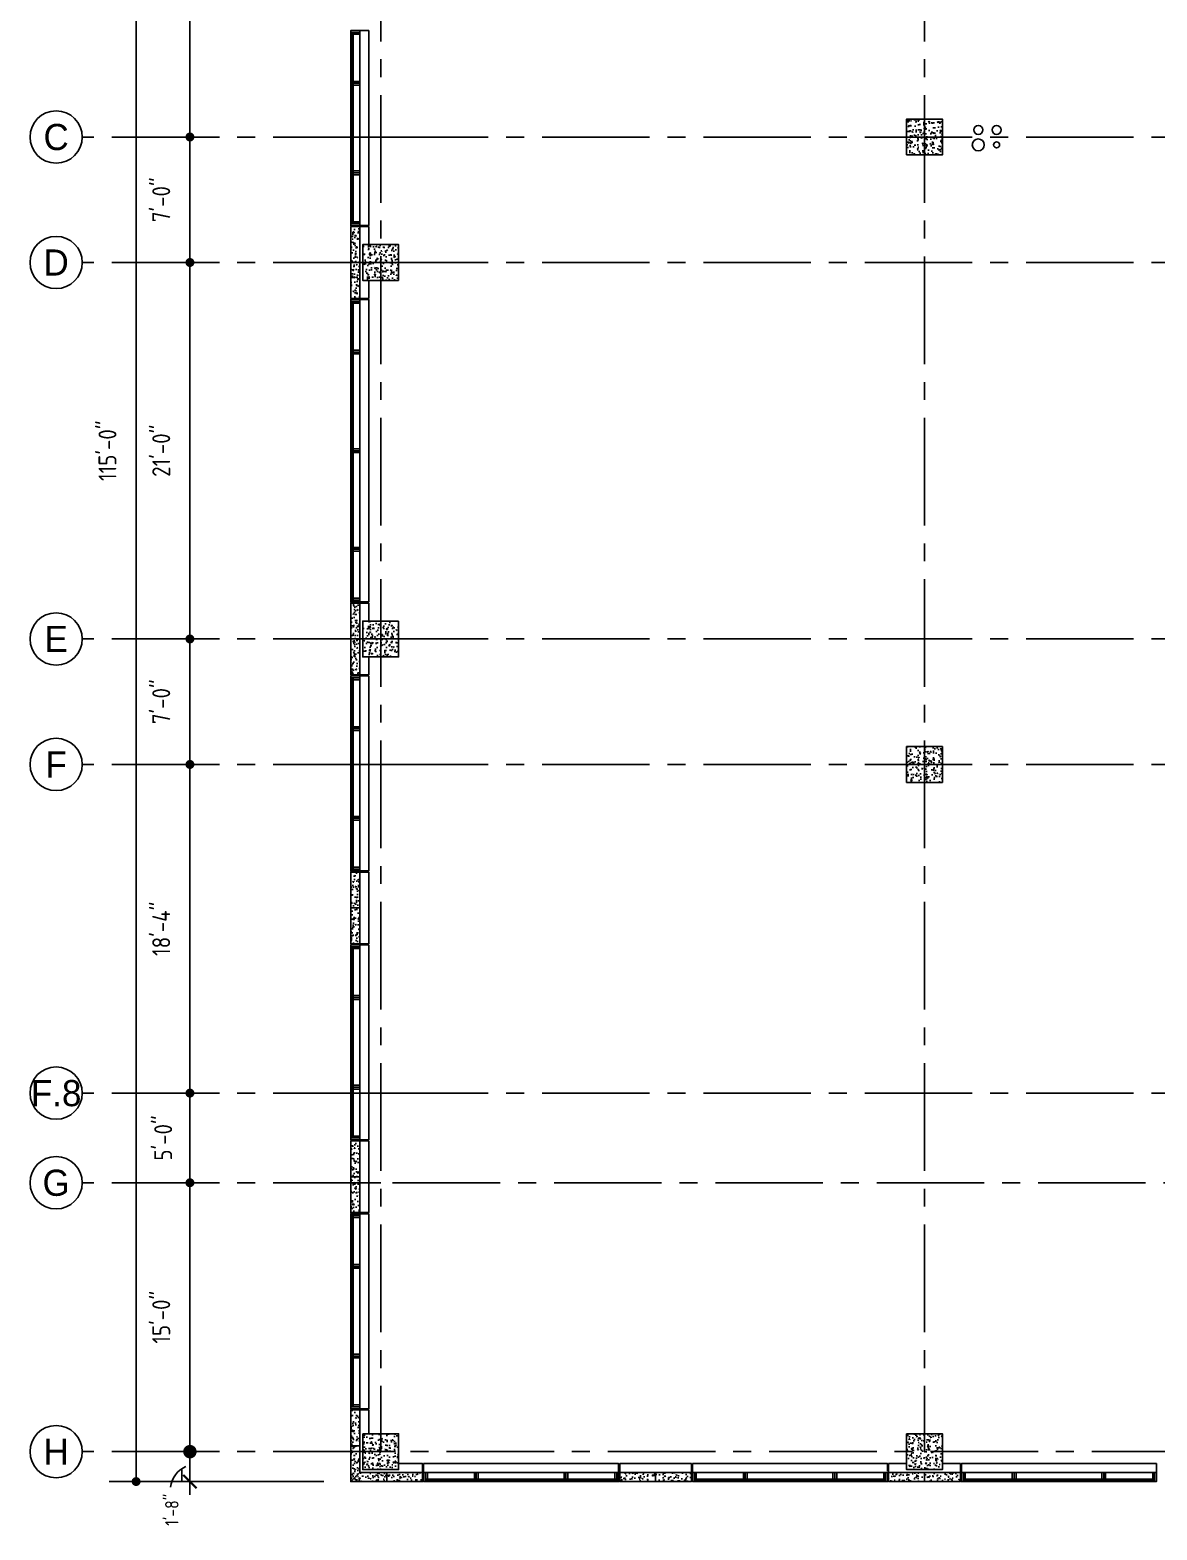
# Model space of a CAD drawing. Header units: inches. Extents: x 2920 to 9107, y 1541 to 7121.
# Drawn here: x 2920 to 3675, y 5278 to 6282 of the extents above; entities that cross this region are included whole.
import ezdxf
from ezdxf.enums import TextEntityAlignment as Align

# ---------------------------------------------------------------- set-up
doc = ezdxf.new("R2010")
doc.units = ezdxf.units.IN
doc.header["$LTSCALE"] = 96
doc.header["$MEASUREMENT"] = 0
doc.header["$PDSIZE"] = 1.5
doc.linetypes.add('CENTER2', pattern=[1.125, 0.75, -0.125, 0.125, -0.125])
doc.layers.get('0').update_dxf_attribs({"color": 60, "linetype": 'CONTINUOUS'})
doc.layers.get('DEFPOINTS').update_dxf_attribs({"linetype": 'CONTINUOUS'})
for name, color, linetype in [('A-SYMB', 4, 'CONTINUOUS'), ('A_0_BLDGRD', 35, 'CENTER2'), ('A_0_CONST', 11, 'CONTINUOUS'), ('A_0_DIMGRD', 9, 'CENTER2'), ('A_0_DIMTXT_MAIN', 4, 'CONTINUOUS'), ('A_1-7_COL', 7, 'CONTINUOUS'), ('A_1-7_COL_H', 6, 'CONTINUOUS'), ('A_1-7_CW_MULL', 2, 'CONTINUOUS'), ('A_1-7_CW_PC', 2, 'CONTINUOUS'), ('A_1-7_CW_PC_H', 6, 'CONTINUOUS'), ('A_1-7_CW_SILL', 9, 'CONTINUOUS'), ('A_1-8_COL', 7, 'CONTINUOUS'), ('A_1-8_COL_H', 6, 'CONTINUOUS'), ('A_1-8_CW_GLASS', 1, 'CONTINUOUS'), ('A_1-8_CW_GYP', 2, 'CONTINUOUS'), ('A_1-8_CW_MULL', 2, 'CONTINUOUS'), ('A_1-8_CW_PC', 2, 'CONTINUOUS'), ('A_1-8_CW_PC_H', 6, 'CONTINUOUS'), ('A_1-8_CW_SILL', 9, 'CONTINUOUS'), ('A_1-8_SLEEVE', 9, 'CONTINUOUS'), ('A_2-7_CW_GLASS', 1, 'CONTINUOUS'), ('A_2-7_CW_MULL', 2, 'CONTINUOUS'), ('A_2-7_CW_SILL', 9, 'CONTINUOUS'), ('A_2-8_CW_GLASS', 1, 'CONTINUOUS'), ('A_2-8_CW_GYP', 2, 'CONTINUOUS'), ('A_2-8_CW_MULL', 2, 'CONTINUOUS'), ('A_2-8_CW_SILL', 9, 'CONTINUOUS'), ('PR-BLRW', 95, 'CONTINUOUS')]:
    doc.layers.add(name, color=color, linetype=linetype)
doc.styles.add('ARCHITXT', font='architxt.shx')
doc.styles.add('C-GOTHIC', font='GOTHIC.TTF', dxfattribs={"width": 0.9})
doc.dimstyles.new('DOT', dxfattribs={"dimscale": 192, "dimtxt": 0.0625, "dimasz": 0.03125, "dimexe": 0.09375, "dimexo": 0.09375, "dimgap": 0.0625, "dimtad": 1, "dimdec": 4, "dimzin": 3, "dimdsep": 46, "dimlunit": 4, "dimtxsty": 'ARCHITXT', "dimblk1": 'DOT', "dimblk2": 'DOT', "dimsah": 1, "dimcen": 0, "dimdle": 0.125, "dimclrd": 256, "dimclre": 256, "dimclrt": 256, "dimadec": 0, "dimazin": 0, "dimtfac": 1, "dimtdec": 4, "dimtmove": 2, "dimatfit": 3, "dimfxl": 1, "dimtolj": 1, "dimtzin": 3, "dimarcsym": 0})
doc.dimstyles.new('TICKDOT', dxfattribs={"dimscale": 96, "dimtxt": 0.09375, "dimasz": 0.09375, "dimexe": 0.125, "dimexo": 0.0625, "dimgap": 0.0625, "dimtad": 1, "dimdec": 6, "dimzin": 3, "dimdsep": 46, "dimlunit": 4, "dimtxsty": 'ARCHITXT', "dimblk1": 'ARCHTICK', "dimblk2": 'DOT', "dimsah": 1, "dimcen": 0.0625, "dimdle": 0.0625, "dimclrd": 256, "dimclre": 256, "dimclrt": 256, "dimadec": 0, "dimazin": 0, "dimtfac": 1, "dimtdec": 5, "dimtmove": 2, "dimatfit": 3, "dimldrblk": 'ARCHTICK', "dimfxl": 1, "dimfrac": 2, "dimtolj": 1, "dimtzin": 3, "dimarcsym": 0})

# ---------------------------------------------------------------- blocks, each defined once
blk = doc.blocks.new('COL_1-8_24X24')
at = {"layer": 'A_1-8_COL_H'}
h = blk.add_hatch(dxfattribs=at)
h.set_pattern_fill('AR-CONC,_I', color=256, style=2)
h.set_pattern_definition([(50, (-6180, -6718.462), (7.172602, -0.6275213), [0.75, -8.25]), (355, (-6180, -6718.462), (-1.3875133, 7.5219213), [0.6, -6.6]), (100.4514, (-6179.402, -6718.5144), (5.785094, 6.8943954), [0.637402, -7.011421]), (46.1842, (-6180, -6716.462), (10.6724105, -1.65519), [1.125, -12.375]), (96.6356, (-6179.111, -6716.6), (9.346627, 9.741179), [0.956103, -10.51713]), (351.1842, (-6180, -6716.462), (9.34662, 9.741186), [0.9, -9.9]), (21, (-6179, -6716.962), (5.9690705, -4.026189), [0.75, -8.25]), (326, (-6179, -6716.962), (2.4331533, 7.2515005), [0.6, -6.6]), (71.4514, (-6178.5026, -6717.2976), (8.4022263, 3.225305), [0.637402, -7.011421]), (37.5, (-6180, -6718.462), (0.12159855, 3.32893854), [0, -6.52, 0, -6.7, 0, -6.625]), (7.5, (-6180, -6718.462), (2.6306954, 3.9441171), [0, -3.82, 0, -6.37, 0, -2.525]), (327.5, (-6182.23, -6718.462), (5.3382244, -0.2255487), [0, -2.5, 0, -7.8, 0, -10.35]), (317.5, (-6183.23, -6718.462), (5.8318617, 1.0010498), [0, -3.25, 0, -5.18, 0, -7.35])])
h.paths.add_polyline_path([(-12, -12), (12, -12), (12, 12), (-12, 12)])
at = {"layer": 'A_0_CONST'}
blk.add_point((0, 0), dxfattribs=at)
at = {"layer": 'A_1-8_COL'}
blk.add_lwpolyline([(-12, -12), (12, -12), (12, 12), (-12, 12)], close=True, dxfattribs=at)
blk = doc.blocks.new('MUL_1-8_EX1')
at = {"layer": 'A_0_CONST'}
blk.add_line((0, 0), (0, -6), dxfattribs=at)
at = {"layer": 'A_1-8_CW_MULL'}
blk.add_lwpolyline([(0.5, -1.5), (1.25, -1.5), (1.25, -6), (-1.25, -6), (-1.25, -1.5), (-0.5, -1.5), (-0.5, -0.5), (-1.25, -0.5), (-1.25, 0), (1.25, 0), (1.25, -0.5), (0.5, -0.5)], close=True, dxfattribs=at)
blk = doc.blocks.new('MUL_1-8_EX2')
at = {"layer": 'A_0_CONST'}
blk.add_line((0, 0), (0, -6), dxfattribs=at)
at = {"layer": 'A_1-8_CW_MULL'}
blk.add_lwpolyline([(-1.25, -6), (-1.25, 0), (1.25, 0), (1.25, -0.5), (0.5, -0.5), (0.5, -1.5), (1.25, -1.5), (1.25, -6)], close=True, dxfattribs=at)
blk = doc.blocks.new('PRE_1-8_COL1')
at = {"layer": 'A_1-8_CW_PC_H'}
h = blk.add_hatch(dxfattribs=at)
h.set_pattern_fill('AR-CONC', color=256, style=0)
h.set_pattern_definition([(50, (-5100, -6744), (7.172602, -0.6275213), [0.75, -8.25]), (355, (-5100, -6744), (-1.3875133, 7.5219213), [0.6, -6.6]), (100.4514, (-5099.402, -6744.052), (5.785094, 6.8943954), [0.637402, -7.011421]), (46.1842, (-5100, -6742), (10.6724105, -1.65519), [1.125, -12.375]), (96.6356, (-5099.111, -6742.138), (9.346627, 9.741179), [0.956103, -10.51713]), (351.1842, (-5100, -6742), (9.34662, 9.741186), [0.9, -9.9]), (21, (-5099, -6742.5), (5.9690705, -4.026189), [0.75, -8.25]), (326, (-5099, -6742.5), (2.433153, 7.2515005), [0.6, -6.6]), (71.4514, (-5098.5026, -6742.8355), (8.4022263, 3.225305), [0.637402, -7.011421]), (37.5, (-5100, -6744), (0.12159855, 3.3289385), [0, -6.52, 0, -6.7, 0, -6.625]), (7.5, (-5100, -6744), (2.6306954, 3.9441171), [0, -3.82, 0, -6.37, 0, -2.525]), (327.5, (-5102.23, -6744), (5.3382244, -0.2255487), [0, -2.5, 0, -7.8, 0, -10.35]), (317.5, (-5103.23, -6744), (5.8318617, 1.0010498), [0, -3.25, 0, -5.18, 0, -7.35])])
h.paths.add_polyline_path([(-24, -6), (24, -6), (24, 0), (-24, 0)])
at = {"layer": 'A_0_CONST'}
blk.add_line((0, 0), (0, -6), dxfattribs=at)
at = {"layer": 'A_1-8_CW_PC'}
blk.add_lwpolyline([(-24, -6), (24, -6), (24, 0), (-24, 0)], close=True, dxfattribs=at)
blk = doc.blocks.new('MUL_1-7_EX2')
at = {"layer": 'A_0_CONST'}
blk.add_line((0, 0), (0, -6), dxfattribs=at)
at = {"layer": 'A_1-7_CW_MULL'}
blk.add_lwpolyline([(-1.25, -6), (-1.25, 0), (1.25, 0), (1.25, -0.5), (0.5, -0.5), (0.5, -1.5), (1.25, -1.5), (1.25, -6)], close=True, dxfattribs=at)
blk = doc.blocks.new('MUL_1-7_EX1')
at = {"layer": 'A_0_CONST'}
blk.add_line((0, 0), (0, -6), dxfattribs=at)
at = {"layer": 'A_1-7_CW_MULL'}
blk.add_lwpolyline([(-0.5, -1.5), (-1.25, -1.5), (-1.25, -6), (1.25, -6), (1.25, -1.5), (0.5, -1.5), (0.5, -0.5), (1.25, -0.5), (1.25, 0), (-1.25, 0), (-1.25, -0.5), (-0.5, -0.5)], close=True, dxfattribs=at)
blk = doc.blocks.new('PRE_1-7_COL1')
at = {"layer": 'A_1-7_CW_PC_H'}
h = blk.add_hatch(dxfattribs=at)
h.set_pattern_fill('AR-CONC', color=256, style=0)
h.set_pattern_definition([(50, (-5100, -6744), (7.172602, -0.6275213), [0.75, -8.25]), (355, (-5100, -6744), (-1.3875133, 7.5219213), [0.6, -6.6]), (100.4514, (-5099.402, -6744.052), (5.785094, 6.8943954), [0.637402, -7.011421]), (46.1842, (-5100, -6742), (10.6724105, -1.65519), [1.125, -12.375]), (96.6356, (-5099.111, -6742.138), (9.346627, 9.741179), [0.956103, -10.51713]), (351.1842, (-5100, -6742), (9.34662, 9.741186), [0.9, -9.9]), (21, (-5099, -6742.5), (5.9690705, -4.026189), [0.75, -8.25]), (326, (-5099, -6742.5), (2.433153, 7.2515005), [0.6, -6.6]), (71.4514, (-5098.5026, -6742.8355), (8.4022263, 3.225305), [0.637402, -7.011421]), (37.5, (-5100, -6744), (0.12159855, 3.3289385), [0, -6.52, 0, -6.7, 0, -6.625]), (7.5, (-5100, -6744), (2.6306954, 3.9441171), [0, -3.82, 0, -6.37, 0, -2.525]), (327.5, (-5102.23, -6744), (5.3382244, -0.2255487), [0, -2.5, 0, -7.8, 0, -10.35]), (317.5, (-5103.23, -6744), (5.8318617, 1.0010498), [0, -3.25, 0, -5.18, 0, -7.35])])
h.paths.add_polyline_path([(-24, -6), (24, -6), (24, 0), (-24, 0)])
at = {"layer": 'A_0_CONST'}
blk.add_line((0, 0), (0, -6), dxfattribs=at)
at = {"layer": 'A_1-7_CW_PC'}
blk.add_lwpolyline([(-24, -6), (24, -6), (24, 0), (-24, 0)], close=True, dxfattribs=at)
blk = doc.blocks.new('COL_1-7_24X24')
at = {"layer": 'A_1-7_COL_H'}
h = blk.add_hatch(dxfattribs=at)
h.set_pattern_fill('AR-CONC,_I', color=256, style=2)
h.set_pattern_definition([(130, (6180, -6718.462), (-7.172602, -0.6275213), [0.75, -8.25]), (185, (6180, -6718.462), (1.3875133, 7.5219213), [0.6, -6.6]), (79.5486, (6179.402, -6718.5144), (-5.785094, 6.8943954), [0.637402, -7.011421]), (133.8158, (6180, -6716.462), (-10.6724105, -1.65519), [1.125, -12.375]), (83.3644, (6179.111, -6716.6), (-9.346627, 9.741179), [0.956103, -10.51713]), (188.8158, (6180, -6716.462), (-9.34662, 9.741186), [0.9, -9.9]), (159, (6179, -6716.962), (-5.9690705, -4.026189), [0.75, -8.25]), (214, (6179, -6716.962), (-2.4331533, 7.2515005), [0.6, -6.6]), (108.5486, (6178.5026, -6717.2976), (-8.4022263, 3.225305), [0.637402, -7.011421]), (142.5, (6180, -6718.462), (-0.12159855, 3.32893854), [0, -6.52, 0, -6.7, 0, -6.625]), (172.5, (6180, -6718.462), (-2.6306954, 3.9441171), [0, -3.82, 0, -6.37, 0, -2.525]), (212.5, (6182.23, -6718.462), (-5.3382244, -0.2255487), [0, -2.5, 0, -7.8, 0, -10.35]), (222.5, (6183.23, -6718.462), (-5.8318617, 1.0010498), [0, -3.25, 0, -5.18, 0, -7.35])])
h.paths.add_polyline_path([(12, -12), (-12, -12), (-12, 12), (12, 12)])
at = {"layer": 'A_0_CONST'}
blk.add_point((0, 0), dxfattribs=at)
at = {"layer": 'A_1-7_COL'}
blk.add_lwpolyline([(12, -12), (-12, -12), (-12, 12), (12, 12)], close=True, dxfattribs=at)
blk = doc.blocks.new('PRE_1-7_COL2')
at = {"layer": 'A_1-7_CW_PC_H'}
h = blk.add_hatch(dxfattribs=at)
h.set_pattern_fill('AR-CONC', color=256, angle=90, style=0)
h.set_pattern_definition([(140, (-4476, -6744), (0.6275213, 7.172602), [0.75, -8.25]), (85, (-4476, -6744), (-7.5219213, -1.3875133), [0.6, -6.6]), (190.4514, (-4475.948, -6743.402), (-6.8943954, 5.785094), [0.637402, -7.011421]), (136.1842, (-4478, -6744), (1.65519, 10.6724105), [1.125, -12.375]), (186.6356, (-4477.862, -6743.111), (-9.741179, 9.346627), [0.956103, -10.51713]), (81.1842, (-4478, -6744), (-9.741186, 9.34662), [0.9, -9.9]), (111, (-4477.5, -6743), (4.026189, 5.9690705), [0.75, -8.25]), (56, (-4477.5, -6743), (-7.2515005, 2.433153), [0.6, -6.6]), (161.4514, (-4477.1645, -6742.5026), (-3.225305, 8.402226), [0.637402, -7.011421]), (127.5, (-4476, -6744), (-3.3289385, 0.12159855), [0, -6.52, 0, -6.7, 0, -6.625]), (97.5, (-4476, -6744), (-3.9441171, 2.6306954), [0, -3.82, 0, -6.37, 0, -2.525]), (57.5, (-4476, -6746.23), (0.2255487, 5.3382244), [0, -2.5, 0, -7.8, 0, -10.35]), (47.5, (-4476, -6747.23), (-1.0010498, 5.8318617), [0, -3.25, 0, -5.18, 0, -7.35])])
h.paths.add_polyline_path([(6, -48), (6, -6), (48, -6), (48, 0), (0, 0), (0, -48)])
at = {"layer": 'A_0_CONST'}
for p, q in [((6, -6), (0, 0)), ((24, 0), (24, -6)), ((0, -24), (6, -24))]:
    blk.add_line(p, q, dxfattribs=at)
at = {"layer": 'A_1-7_CW_PC'}
blk.add_lwpolyline([(6, -48), (6, -6), (48, -6), (48, 0), (0, 0), (0, -48)], close=True, dxfattribs=at)
blk = doc.blocks.new('MUL_2-8_EX1')
at = {"layer": 'A_0_CONST'}
blk.add_line((0, 0), (0, -6), dxfattribs=at)
at = {"layer": 'A_2-8_CW_MULL'}
blk.add_lwpolyline([(-0.5, -1.5), (-1.25, -1.5), (-1.25, -6), (1.25, -6), (1.25, -1.5), (0.5, -1.5), (0.5, -0.5), (1.25, -0.5), (1.25, 0), (-1.25, 0), (-1.25, -0.5), (-0.5, -0.5)], close=True, dxfattribs=at)
blk = doc.blocks.new('MUL_2-8_EX2')
at = {"layer": 'A_0_CONST'}
blk.add_line((0, 0), (0, -6), dxfattribs=at)
at = {"layer": 'A_2-8_CW_MULL'}
blk.add_lwpolyline([(-1.25, -6), (-1.25, 0), (1.25, 0), (1.25, -0.5), (0.5, -0.5), (0.5, -1.5), (1.25, -1.5), (1.25, -6)], close=True, dxfattribs=at)
blk = doc.blocks.new('MUL_2-7_EX1')
at = {"layer": 'A_0_CONST'}
blk.add_line((0, 0), (0, -6), dxfattribs=at)
at = {"layer": 'A_2-7_CW_MULL'}
blk.add_lwpolyline([(-0.5, -1.5), (-1.25, -1.5), (-1.25, -6), (1.25, -6), (1.25, -1.5), (0.5, -1.5), (0.5, -0.5), (1.25, -0.5), (1.25, 0), (-1.25, 0), (-1.25, -0.5), (-0.5, -0.5)], close=True, dxfattribs=at)
blk = doc.blocks.new('MUL_2-7_EX2')
at = {"layer": 'A_0_CONST'}
blk.add_line((0, 0), (0, -6), dxfattribs=at)
at = {"layer": 'A_2-7_CW_MULL'}
blk.add_lwpolyline([(-1.25, -6), (-1.25, 0), (1.25, 0), (1.25, -0.5), (0.5, -0.5), (0.5, -1.5), (1.25, -1.5), (1.25, -6)], close=True, dxfattribs=at)
blk = doc.blocks.new('_DOT')
at = {"color": 0, "linetype": 'ByBlock'}
blk.add_line((-0.5, 0), (-1, 0), dxfattribs=at)
at = {"color": 0, "linetype": 'ByBlock', "const_width": 0.5}
blk.add_lwpolyline([(-0.25, 0, 1), (0.25, 0, 1)], format="xyb", close=True, dxfattribs=at)
blk = doc.blocks.new('*D34')
at = {"layer": 'A_0_DIMTXT_MAIN', "lineweight": -2, "transparency": 16777216}
blk.add_line((3027.3, 5504), (3027.3, 5336), dxfattribs=at)
at = {"layer": 'DEFPOINTS', "color": 0, "transparency": 16777216}
for p in [(3027.3, 5510), (3027.3, 5330), (3027.3, 5330)]:
    blk.add_point(p, dxfattribs=at)
at = {"layer": 'A_0_DIMTXT_MAIN', "lineweight": -2, "transparency": 16777216, "xscale": 6, "yscale": 6, "zscale": 6}
for p, rotation in [((3027.3, 5510), 90), ((3027.3, 5330), 270)]:
    blk.add_blockref('_DOT', p, dxfattribs=dict(at, rotation=rotation))
at = {"layer": 'A_0_DIMTXT_MAIN', "transparency": 16777216, "insert": (3008.1, 5420), "char_height": 12, "attachment_point": 5, "rotation": 90, "style": 'ARCHITXT'}
blk.add_mtext('\\A1;15\'-0"', dxfattribs=at)
blk = doc.blocks.new('_ARCHTICK')
at = {"color": 0, "linetype": 'ByBlock', "const_width": 0.15}
blk.add_lwpolyline([(-0.5, -0.5), (0.5, 0.5)], dxfattribs=at)
blk = doc.blocks.new('*D35')
at = {"layer": 'A_0_DIMTXT_MAIN', "lineweight": -2, "transparency": 16777216}
for p, q in [((3027.3, 5339), (3027.3, 5348)), ((3021.3, 5330), (3015.3, 5330)), ((3027.3, 5310), (3027.3, 5330)), ((3021.3, 5310), (3015.3, 5310)), ((3027.3, 5310), (3027.3, 5301))]:
    blk.add_line(p, q, dxfattribs=at)
at = {"layer": 'DEFPOINTS', "color": 0, "transparency": 16777216}
for p in [(3027.3, 5330), (3027.3, 5330), (3027.3, 5310)]:
    blk.add_point(p, dxfattribs=at)
at = {"layer": 'A_0_DIMTXT_MAIN', "lineweight": -2, "transparency": 16777216, "xscale": 9, "yscale": 9, "zscale": 9}
for name, p, rotation in [('_DOT', (3027.3, 5330), 270), ('_ARCHTICK', (3027.3, 5310), 90)]:
    blk.add_blockref(name, p, dxfattribs=dict(at, rotation=rotation))
at = {"layer": 'A_0_DIMTXT_MAIN', "transparency": 16777216, "insert": (3015.2, 5291.1), "char_height": 9, "attachment_point": 5, "rotation": 90, "style": 'ARCHITXT'}
blk.add_mtext('\\A1;1\'-8"', dxfattribs=at)
blk = doc.blocks.new('Col_No')
at = {"linetype": 'Continuous'}
blk.add_circle((0, 0.125), 0.125, dxfattribs=at)
at = {"color": 4, "style": 'C-GOTHIC'}
blk.add_attdef('GRIDNO', text='', height=0.125, dxfattribs=at).set_placement((0, 0.125), align=Align.MIDDLE_CENTER)
blk = doc.blocks.new('*D36')
at = {"layer": 'A_0_DIMTXT_MAIN', "lineweight": -2, "transparency": 16777216}
blk.add_line((3027.3, 5868), (3027.3, 5796), dxfattribs=at)
at = {"layer": 'DEFPOINTS', "color": 0, "transparency": 16777216}
for p in [(3027.3, 5874), (3027.3, 5790), (3027.3, 5790)]:
    blk.add_point(p, dxfattribs=at)
at = {"layer": 'A_0_DIMTXT_MAIN', "lineweight": -2, "transparency": 16777216, "xscale": 6, "yscale": 6, "zscale": 6}
for p, rotation in [((3027.3, 5874), 90), ((3027.3, 5790), 270)]:
    blk.add_blockref('_DOT', p, dxfattribs=dict(at, rotation=rotation))
at = {"layer": 'A_0_DIMTXT_MAIN', "transparency": 16777216, "insert": (3008.1, 5832), "char_height": 12, "attachment_point": 5, "rotation": 90, "style": 'ARCHITXT'}
blk.add_mtext('\\A1;7\'-0"', dxfattribs=at)
blk = doc.blocks.new('*D37')
at = {"layer": 'A_0_DIMTXT_MAIN', "lineweight": -2, "transparency": 16777216}
blk.add_line((3027.3, 6120), (3027.3, 5880), dxfattribs=at)
at = {"layer": 'DEFPOINTS', "color": 0, "transparency": 16777216}
for p in [(3027.3, 6126), (3027.3, 5874), (3027.3, 5874)]:
    blk.add_point(p, dxfattribs=at)
at = {"layer": 'A_0_DIMTXT_MAIN', "lineweight": -2, "transparency": 16777216, "xscale": 6, "yscale": 6, "zscale": 6}
for p, rotation in [((3027.3, 6126), 90), ((3027.3, 5874), 270)]:
    blk.add_blockref('_DOT', p, dxfattribs=dict(at, rotation=rotation))
at = {"layer": 'A_0_DIMTXT_MAIN', "transparency": 16777216, "insert": (3008.1, 6000), "char_height": 12, "attachment_point": 5, "rotation": 90, "style": 'ARCHITXT'}
blk.add_mtext('\\A1;21\'-0"', dxfattribs=at)
blk = doc.blocks.new('*D38')
at = {"layer": 'A_0_DIMTXT_MAIN', "lineweight": -2, "transparency": 16777216}
blk.add_line((3027.3, 6204), (3027.3, 6132), dxfattribs=at)
at = {"layer": 'DEFPOINTS', "color": 0, "transparency": 16777216}
for p in [(3027.3, 6210), (3027.3, 6126), (3027.3, 6126)]:
    blk.add_point(p, dxfattribs=at)
at = {"layer": 'A_0_DIMTXT_MAIN', "lineweight": -2, "transparency": 16777216, "xscale": 6, "yscale": 6, "zscale": 6}
for p, rotation in [((3027.3, 6210), 90), ((3027.3, 6126), 270)]:
    blk.add_blockref('_DOT', p, dxfattribs=dict(at, rotation=rotation))
at = {"layer": 'A_0_DIMTXT_MAIN', "transparency": 16777216, "insert": (3008.1, 6168), "char_height": 12, "attachment_point": 5, "rotation": 90, "style": 'ARCHITXT'}
blk.add_mtext('\\A1;7\'-0"', dxfattribs=at)
blk = doc.blocks.new('*D40')
at = {"layer": 'A_0_DIMTXT_MAIN', "lineweight": -2, "transparency": 16777216}
blk.add_line((3027.3, 6484), (3027.3, 6216), dxfattribs=at)
at = {"layer": 'DEFPOINTS', "color": 0, "transparency": 16777216}
for p in [(3027.3, 6490), (3027.3, 6210), (3027.3, 6210)]:
    blk.add_point(p, dxfattribs=at)
at = {"layer": 'A_0_DIMTXT_MAIN', "lineweight": -2, "transparency": 16777216, "xscale": 6, "yscale": 6, "zscale": 6}
for p, rotation in [((3027.3, 6490), 90), ((3027.3, 6210), 270)]:
    blk.add_blockref('_DOT', p, dxfattribs=dict(at, rotation=rotation))
at = {"layer": 'A_0_DIMTXT_MAIN', "transparency": 16777216, "insert": (3008.1, 6350), "char_height": 12, "attachment_point": 5, "rotation": 90, "style": 'ARCHITXT'}
blk.add_mtext('\\A1;23\'-4"', dxfattribs=at)
blk = doc.blocks.new('*D41')
at = {"layer": 'A_0_DIMTXT_MAIN', "lineweight": -2, "transparency": 16777216}
blk.add_line((3027.3, 5784), (3027.3, 5576), dxfattribs=at)
at = {"layer": 'DEFPOINTS', "color": 0, "transparency": 16777216}
for p in [(3027.3, 5790), (3027.3, 5570), (3027.3, 5570)]:
    blk.add_point(p, dxfattribs=at)
at = {"layer": 'A_0_DIMTXT_MAIN', "lineweight": -2, "transparency": 16777216, "xscale": 6, "yscale": 6, "zscale": 6}
for p, rotation in [((3027.3, 5790), 90), ((3027.3, 5570), 270)]:
    blk.add_blockref('_DOT', p, dxfattribs=dict(at, rotation=rotation))
at = {"layer": 'A_0_DIMTXT_MAIN', "transparency": 16777216, "insert": (3008.1, 5680), "char_height": 12, "attachment_point": 5, "rotation": 90, "style": 'ARCHITXT'}
blk.add_mtext('\\A1;18\'-4"', dxfattribs=at)
blk = doc.blocks.new('*D42')
at = {"layer": 'A_0_DIMTXT_MAIN', "lineweight": -2, "transparency": 16777216}
for p, q in [((3117, 6690), (2973.3, 6690)), ((2991.3, 6684), (2991.3, 5316)), ((3117, 5310), (2973.3, 5310))]:
    blk.add_line(p, q, dxfattribs=at)
at = {"layer": 'DEFPOINTS', "color": 0, "transparency": 16777216}
for p in [(3135, 6690), (2991.3, 5310), (3135, 5310)]:
    blk.add_point(p, dxfattribs=at)
at = {"layer": 'A_0_DIMTXT_MAIN', "lineweight": -2, "transparency": 16777216, "xscale": 6, "yscale": 6, "zscale": 6}
for p, rotation in [((2991.3, 6690), 90), ((2991.3, 5310), 270)]:
    blk.add_blockref('_DOT', p, dxfattribs=dict(at, rotation=rotation))
at = {"layer": 'A_0_DIMTXT_MAIN', "transparency": 16777216, "insert": (2972.1, 6000), "char_height": 12, "attachment_point": 5, "rotation": 90, "style": 'ARCHITXT'}
blk.add_mtext('\\A1;115\'-0"', dxfattribs=at)
blk = doc.blocks.new('*D60')
at = {"layer": 'A_0_DIMTXT_MAIN', "lineweight": -2, "transparency": 16777216}
blk.add_line((3027.3, 5564), (3027.3, 5516), dxfattribs=at)
at = {"layer": 'DEFPOINTS', "color": 0, "transparency": 16777216}
for p in [(3027.3, 5570), (3027.3, 5510), (3027.3, 5510)]:
    blk.add_point(p, dxfattribs=at)
at = {"layer": 'A_0_DIMTXT_MAIN', "lineweight": -2, "transparency": 16777216, "xscale": 6, "yscale": 6, "zscale": 6}
for p, rotation in [((3027.3, 5570), 90), ((3027.3, 5510), 270)]:
    blk.add_blockref('_DOT', p, dxfattribs=dict(at, rotation=rotation))
at = {"layer": 'A_0_DIMTXT_MAIN', "transparency": 16777216, "insert": (3009.4, 5540), "char_height": 12, "attachment_point": 5, "rotation": 90, "style": 'ARCHITXT'}
blk.add_mtext('\\A1;5\'-0"', dxfattribs=at)

msp = doc.modelspace()

# ---------------------------------------------------------------- linework, layer by layer
at = {"layer": 'A_0_BLDGRD'}
for p, q in [((3155, 6670), (3155, 5330)), ((3519, 6670), (3519, 5330)), ((3155, 6210), (5683, 6210)), ((3155, 6126), (5683, 6126)), ((3155, 5874), (5683, 5874)), ((3155, 5790), (5683, 5790)), ((3155, 5570), (4947, 5570)), ((5503, 5510), (3155, 5510)), ((5323, 5330), (3155, 5330))]:
    msp.add_line(p, q, dxfattribs=at)
at = {"layer": 'A_0_DIMGRD'}
for p, q in [((3155, 6210), (2955.254168, 6210)), ((3155, 6126), (2955.254168, 6126)), ((3155, 5874), (2955.254168, 5874)), ((3155, 5790), (2955.254168, 5790)), ((3155, 5570), (2955.254168, 5570)), ((3155, 5510), (2955.254168, 5510)), ((3155, 5330), (2955.254168, 5330))]:
    msp.add_line(p, q, dxfattribs=at)
at = {"layer": 'A_0_DIMTXT_MAIN'}
msp.add_arc((3031.0332809, 5304.6271015), 16.6951977, 112.9570300352, 174.8624828222, dxfattribs=at)
at = {"layer": 'A_1-7_CW_SILL', "color": 2}
msp.add_lwpolyline([(3534, 5322), (3543, 5322), (3543, 5316)], dxfattribs=at)
at = {"layer": 'A_1-8_CW_GLASS'}
for p, q in [((3135.5, 6278.75), (3135.5, 6247.25)), ((3136.5, 6247.25), (3136.5, 6278.75)), ((3135.5, 6187.25), (3135.5, 6244.75)), ((3136.5, 6187.25), (3136.5, 6244.75)), ((3135.5, 6153.25), (3135.5, 6184.75)), ((3136.5, 6184.75), (3136.5, 6153.25)), ((3135.5, 6098.75), (3135.5, 6067.25)), ((3136.5, 6067.25), (3136.5, 6098.75)), ((3135.5, 6001.25), (3135.5, 6064.75)), ((3136.5, 6064.75), (3136.5, 6001.25)), ((3135.5, 5973.75), (3135.5, 5998.75)), ((3136.5, 5998.75), (3136.5, 5973.75)), ((3135.5, 5901.25), (3135.5, 5932.75)), ((3136.5, 5932.75), (3136.5, 5901.25))]:
    msp.add_line(p, q, dxfattribs=at)
at = {"layer": 'A_1-8_CW_GYP'}
for points in [[(3141, 6150), (3147, 6150), (3147, 6138)], [(3147, 6114), (3147, 6102), (3141, 6102)]]:
    msp.add_lwpolyline(points, dxfattribs=at)
at = {"layer": 'A_1-8_CW_SILL'}
for p, q in [((3135, 6153.25), (3135, 6278.75)), ((3141, 6153.25), (3141, 6278.75)), ((3135, 6098.75), (3135, 6067.25)), ((3141, 6098.75), (3141, 6067.25)), ((3135, 5973.75), (3135, 6064.75)), ((3141, 5973.75), (3141, 6064.75)), ((3141, 5901.25), (3141, 5932.75))]:
    msp.add_line(p, q, dxfattribs=at)
for points in [[(3141, 6281.25), (3147, 6281.25), (3147, 6150.75), (3141, 6150.75)], [(3141, 6101.25), (3147, 6101.25), (3147, 5980.5)]]:
    msp.add_lwpolyline(points, dxfattribs=at)
at = {"layer": 'A_1-8_SLEEVE'}
for centre, radius in [((3555, 6214.75), 3), ((3567.25, 6214.75), 3), ((3555, 6204.75), 4), ((3567.25, 6204.75), 2)]:
    msp.add_circle(centre, radius, dxfattribs=at)
at = {"layer": 'A_2-7_CW_GLASS'}
for p, q in [((3135.5, 5486.75), (3135.5, 5455.25)), ((3136.5, 5455.25), (3136.5, 5486.75)), ((3135.5, 5395.25), (3135.5, 5452.75)), ((3136.5, 5395.25), (3136.5, 5452.75)), ((3135.5, 5361.25), (3135.5, 5392.75)), ((3135.5, 5361.25), (3135.5, 5392.75)), ((3136.5, 5392.75), (3136.5, 5361.25)), ((3136.5, 5392.75), (3136.5, 5361.25)), ((3217.75, 5311.5), (3186.25, 5311.5)), ((3277.75, 5311.5), (3220.25, 5311.5)), ((3280.25, 5311.5), (3311.75, 5311.5)), ((3397.75, 5311.5), (3366.25, 5311.5)), ((3457.75, 5311.5), (3400.25, 5311.5)), ((3460.25, 5311.5), (3491.75, 5311.5)), ((3186.25, 5310.5), (3217.75, 5310.5)), ((3277.75, 5310.5), (3220.25, 5310.5)), ((3311.75, 5310.5), (3280.25, 5310.5)), ((3366.25, 5310.5), (3397.75, 5310.5)), ((3457.75, 5310.5), (3400.25, 5310.5)), ((3491.75, 5310.5), (3460.25, 5310.5))]:
    msp.add_line(p, q, dxfattribs=at)
at = {"layer": 'A_2-7_CW_MULL'}
msp.add_lwpolyline([(3141, 5538), (3147, 5538), (3147, 5490), (3141, 5490)], dxfattribs=at)
at = {"layer": 'A_2-7_CW_SILL'}
for p, q in [((3135, 5361.25), (3135, 5486.75)), ((3141, 5361.25), (3141, 5486.75)), ((3311.75, 5316), (3186.25, 5316)), ((3491.75, 5316), (3366.25, 5316)), ((3311.75, 5310), (3186.25, 5310)), ((3491.75, 5310), (3366.25, 5310))]:
    msp.add_line(p, q, dxfattribs=at)
for points in [[(3141, 5489.25), (3147, 5489.25), (3147, 5358.75), (3141, 5358.75)], [(3314.25, 5316), (3314.25, 5322), (3183.75, 5322), (3183.75, 5316)], [(3363.75, 5316), (3363.75, 5322), (3494.25, 5322), (3494.25, 5317)]]:
    msp.add_lwpolyline(points, dxfattribs=at)
at = {"layer": 'A_2-7_CW_SILL', "color": 2}
for points in [[(3141, 5358), (3147, 5358), (3147, 5342)], [(3167, 5322), (3183, 5322), (3183, 5316)], [(3315, 5316), (3315, 5322), (3363, 5322), (3363, 5316)], [(3507, 5322), (3495, 5322), (3495, 5316)], [(3543, 5316), (3543, 5322), (3531, 5322)]]:
    msp.add_lwpolyline(points, dxfattribs=at)
at = {"layer": 'A_2-8_CW_GLASS'}
for p, q in [((3135.5, 5973.75), (3135.5, 5935.25)), ((3136.5, 5973.75), (3136.5, 5935.25)), ((3135.5, 5846.75), (3135.5, 5815.25)), ((3136.5, 5815.25), (3136.5, 5846.75)), ((3135.5, 5812.75), (3135.5, 5755.25)), ((3136.5, 5812.75), (3136.5, 5755.25)), ((3135.5, 5721.25), (3135.5, 5752.75)), ((3136.5, 5752.75), (3136.5, 5721.25)), ((3135.5, 5666.75), (3135.5, 5635.25)), ((3136.5, 5635.25), (3136.5, 5666.75)), ((3135.5, 5575.25), (3135.5, 5632.75)), ((3136.5, 5575.25), (3136.5, 5632.75)), ((3135.5, 5541.25), (3135.5, 5572.75)), ((3136.5, 5572.75), (3136.5, 5541.25)), ((3577.75, 5311.5), (3546.25, 5311.5)), ((3637.75, 5311.5), (3580.25, 5311.5)), ((3640.25, 5311.5), (3671.75, 5311.5)), ((3546.25, 5310.5), (3577.75, 5310.5)), ((3637.75, 5310.5), (3580.25, 5310.5)), ((3671.75, 5310.5), (3640.25, 5310.5))]:
    msp.add_line(p, q, dxfattribs=at)
at = {"layer": 'A_2-8_CW_GYP'}
msp.add_lwpolyline([(3141, 5718), (3147, 5718), (3147, 5670), (3141, 5670)], dxfattribs=at)
at = {"layer": 'A_2-8_CW_SILL'}
for p, q in [((3135, 5935.25), (3135, 5973.75)), ((3141, 5973.75), (3141, 5935.25)), ((3135, 5901.25), (3135, 5932.75)), ((3135, 5846.75), (3135, 5721.25)), ((3141, 5846.75), (3141, 5721.25)), ((3135, 5541.25), (3135, 5666.75)), ((3141, 5541.25), (3141, 5666.75)), ((3671.75, 5316), (3546.25, 5316)), ((3671.75, 5310), (3546.25, 5310))]:
    msp.add_line(p, q, dxfattribs=at)
for points in [[(3141, 5898.75), (3147, 5898.75), (3147, 5980.5)], [(3141, 5718.75), (3147, 5718.75), (3147, 5849.25), (3141, 5849.25)], [(3141, 5669.25), (3147, 5669.25), (3147, 5538.75), (3141, 5538.75)], [(3543.75, 5316), (3543.75, 5322), (3674.25, 5322), (3674.25, 5316)]]:
    msp.add_lwpolyline(points, dxfattribs=at)
at = {"layer": 'A_2-8_CW_SILL', "color": 2}
for points in [[(3141, 5898), (3147, 5898), (3147, 5886)], [(3147, 5862), (3147, 5850), (3141, 5850)]]:
    msp.add_lwpolyline(points, dxfattribs=at)
at = {"layer": 'PR-BLRW'}
msp.add_line((3021.841767, 5310), (3021.841767, 5318), dxfattribs=at)

# ---------------------------------------------------------------- block references
at = {"xscale": -1}
for name, p, rotation in [('MUL_1-8_EX2', (3135, 6280), 90), ('MUL_1-8_EX1', (3135, 6246), 90), ('MUL_1-8_EX1', (3135, 6186), 90), ('PRE_1-8_COL1', (3135, 6126), 90), ('MUL_2-8_EX2', (3135, 6100), 90), ('MUL_2-8_EX1', (3135, 6066), 90), ('MUL_2-8_EX1', (3135, 6000), 90), ('COL_1-8_24X24', (3155, 5874), 90), ('COL_1-8_24X24', (3519, 5790), 180), ('PRE_1-8_COL1', (3135, 5694), 90), ('MUL_2-7_EX2', (3135, 5488), 90), ('MUL_2-7_EX1', (3135, 5454), 90), ('PRE_1-7_COL2', (3135, 5310), 180), ('COL_1-8_24X24', (3519, 5330), 180), ('MUL_2-8_EX2', (3545, 5310), 180), ('MUL_2-8_EX1', (3579, 5310), 180), ('MUL_2-8_EX1', (3639, 5310), 180)]:
    msp.add_blockref(name, p, dxfattribs=dict(at, rotation=rotation))
msp.add_blockref('COL_1-8_24X24', (3519, 6210))
for name, p, rotation in [('MUL_1-8_EX2', (3135, 6152), 89.99999999999999), ('COL_1-8_24X24', (3155, 6126), 89.99999999999999), ('MUL_2-8_EX1', (3135, 5934), 89.99999999999999), ('MUL_2-8_EX2', (3135, 5900), 89.99999999999999), ('PRE_1-8_COL1', (3135, 5874), 89.99999999999999), ('PRE_1-7_COL1', (3135, 5514), 89.99999999999999), ('MUL_2-7_EX1', (3135, 5394), 89.99999999999999), ('MUL_2-7_EX2', (3135, 5360), 89.99999999999999), ('COL_1-7_24X24', (3155, 5330), 180), ('PRE_1-7_COL1', (3339, 5310), 180), ('PRE_1-7_COL1', (3519, 5310), 180), ('MUL_2-8_EX2', (3673, 5310), 180)]:
    msp.add_blockref(name, p, dxfattribs=dict(rotation=rotation))
at = {"layer": 'A-SYMB', "xscale": 140, "yscale": 140, "zscale": 140}
for p, values in [((2937.754168, 6192.5), {'GRIDNO': 'C'}), ((2937.754168, 6108.5), {'GRIDNO': 'D'}), ((2937.754168, 5856.5), {'GRIDNO': 'E'}), ((2937.754168, 5772.5), {'GRIDNO': 'F'}), ((2937.754168, 5552.5), {'GRIDNO': 'F.8'}), ((2937.754168, 5492.5), {'GRIDNO': 'G'}), ((2937.754168, 5312.5), {'GRIDNO': 'H'})]:
    msp.add_blockref('Col_No', p, dxfattribs=at).add_auto_attribs(values)
at = {"layer": 'A_2-7_CW_MULL', "xscale": -1, "rotation": 180}
for p in [(3185, 5310), (3365, 5310)]:
    msp.add_blockref('MUL_1-7_EX2', p, dxfattribs=at)
at = {"layer": 'A_2-7_CW_MULL', "rotation": 180}
for name, p in [('MUL_1-7_EX1', (3219, 5310)), ('MUL_1-7_EX1', (3279, 5310)), ('MUL_1-7_EX2', (3313, 5310)), ('MUL_1-7_EX1', (3399, 5310)), ('MUL_1-7_EX1', (3459, 5310)), ('MUL_1-7_EX2', (3493, 5310))]:
    msp.add_blockref(name, p, dxfattribs=at)
at = {"layer": 'A_2-8_CW_MULL', "xscale": -1, "rotation": 90}
for name, p in [('MUL_1-8_EX2', (3135, 5848)), ('MUL_2-8_EX2', (3135, 5668)), ('MUL_2-8_EX1', (3135, 5634)), ('MUL_2-8_EX1', (3135, 5574))]:
    msp.add_blockref(name, p, dxfattribs=at)
at = {"layer": 'A_2-8_CW_MULL', "rotation": 89.99999999999999}
for name, p in [('MUL_1-8_EX1', (3135, 5814)), ('MUL_1-8_EX1', (3135, 5754)), ('MUL_1-8_EX2', (3135, 5720)), ('MUL_2-8_EX2', (3135, 5540))]:
    msp.add_blockref(name, p, dxfattribs=at)

# ---------------------------------------------------------------- dimensions: what is measured, and where the dimension line sits
at = {"layer": 'A_0_DIMTXT_MAIN'}
for base, p1, p2, picture, middle in [((2991.254168, 5310), (3135, 6690), (3135, 5310), '*D42', (2972.1113108, 6000)), ((3027.254168, 6210), (3027.254168, 6490), (3027.254168, 6210), '*D40', (3008.1113108, 6350)), ((3027.254168, 6126), (3027.254168, 6210), (3027.254168, 6126), '*D38', (3008.1113108, 6168)), ((3027.254168, 5874), (3027.254168, 6126), (3027.254168, 5874), '*D37', (3008.1113108, 6000)), ((3027.254168, 5790), (3027.254168, 5874), (3027.254168, 5790), '*D36', (3008.1113108, 5832)), ((3027.254168, 5570), (3027.254168, 5790), (3027.254168, 5570), '*D41', (3008.1113108, 5680)), ((3027.254168, 5330), (3027.254168, 5510), (3027.254168, 5330), '*D34', (3008.1113108, 5420))]:
    dim = msp.add_linear_dim(base=base, p1=p1, p2=p2, angle=90, dimstyle='DOT', dxfattribs=at)
    dim.commit()
    dim.dimension.update_dxf_attribs({"geometry": picture, "text_midpoint": middle})
for base, p1, p2, dimstyle, picture, middle in [((3027.254168, 5510), (3027.254168, 5570), (3027.254168, 5510), 'DOT', '*D60', (3009.4421002, 5540)), ((3027.254168, 5330), (3027.254168, 5310), (3027.254168, 5330), 'TICKDOT', '*D35', (3015.1896968, 5291.1230722))]:
    dim = msp.add_linear_dim(base=base, p1=p1, p2=p2, angle=90, dimstyle=dimstyle, dxfattribs=at)
    dim.commit()
    dim.dimension.update_dxf_attribs({"geometry": picture, "text_midpoint": middle, "dimtype": 160})

doc.saveas('drawing.dxf')
